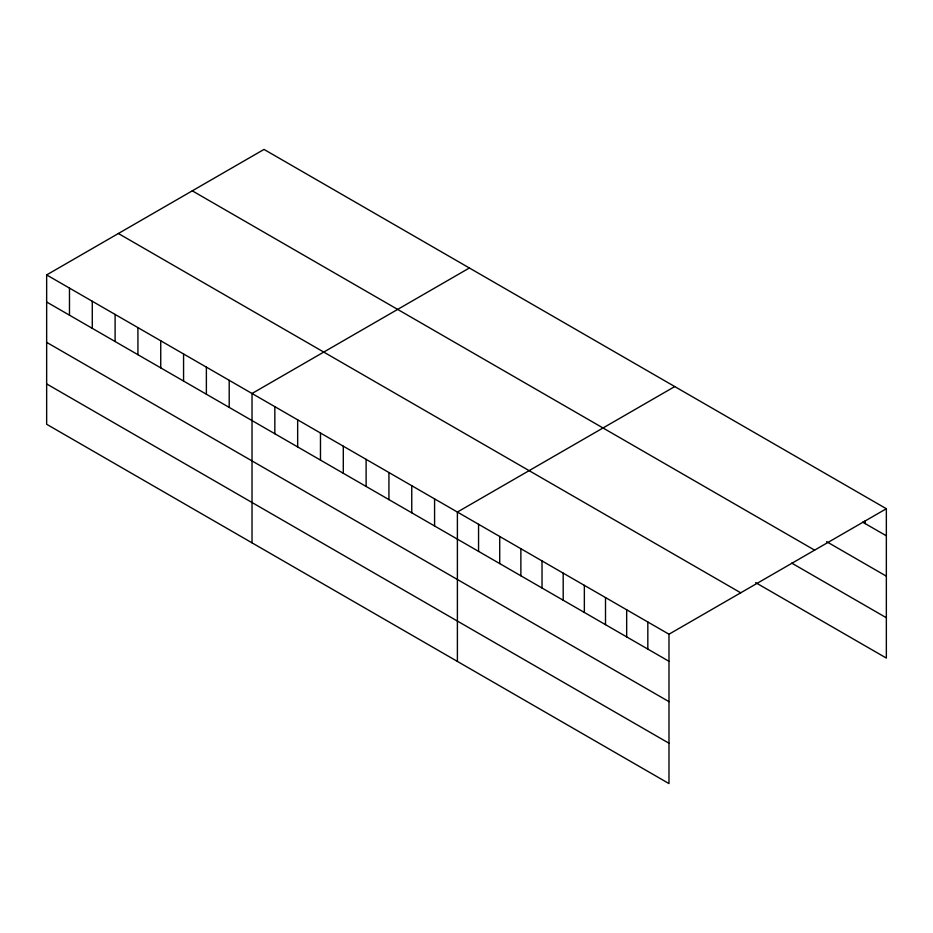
<?xml version="1.0" encoding="UTF-8"?>
<svg xmlns="http://www.w3.org/2000/svg" width="933" height="933" viewBox="0 0 933 933"><rect width="100%" height="100%" fill="white"/><g stroke="black" fill="none" stroke-linecap="round" stroke-linejoin="round"><path stroke-width="1.4" d="M46.65 274.92L668.984 634.218L668.984 783.58L46.65 424.27L46.65 274.92L264.016 149.42L886.35 508.73L886.35 658.08L755.66 582.635M469.381 267.993L252.027 393.493L252.027 542.843M674.757 386.565L457.392 512.054L457.392 661.415M668.984 634.218L886.35 508.73M862.698 522.165L886.35 535.81M826.603 541.665L886.35 576.162M192.28 190.833L814.626 550.143M791.755 563.124L886.35 617.739M118.374 233.507L740.72 592.805M46.65 302L668.984 661.31M46.65 342.353L668.984 701.651M46.65 383.918L668.984 743.228M865.194 520.742L865.194 523.6M647.829 622.008L647.829 649.088M626.673 609.785L626.673 636.877M605.505 597.575L605.505 624.655M584.35 585.353L584.35 612.445M563.194 573.142L563.194 600.222M542.026 560.92L542.026 588.012M520.871 548.709L520.871 575.789M499.715 536.487L499.715 563.579M478.559 524.276L478.559 551.356M434.58 498.887L434.58 525.967M411.756 485.708L411.756 512.788M388.933 472.53L388.933 499.621M366.121 459.363L366.121 486.443M343.297 446.184L343.297 473.264M320.474 433.005L320.474 460.097M297.662 419.838L297.662 446.919M274.838 406.66L274.838 433.74M229.203 380.314L229.203 407.394M206.38 367.136L206.38 394.227M183.568 353.969L183.568 381.049M160.744 340.79L160.744 367.87M137.921 327.611L137.921 354.703M115.109 314.444L115.109 341.525M92.285 301.266L92.285 328.346M69.474 288.087L69.474 315.179"/></g></svg>
